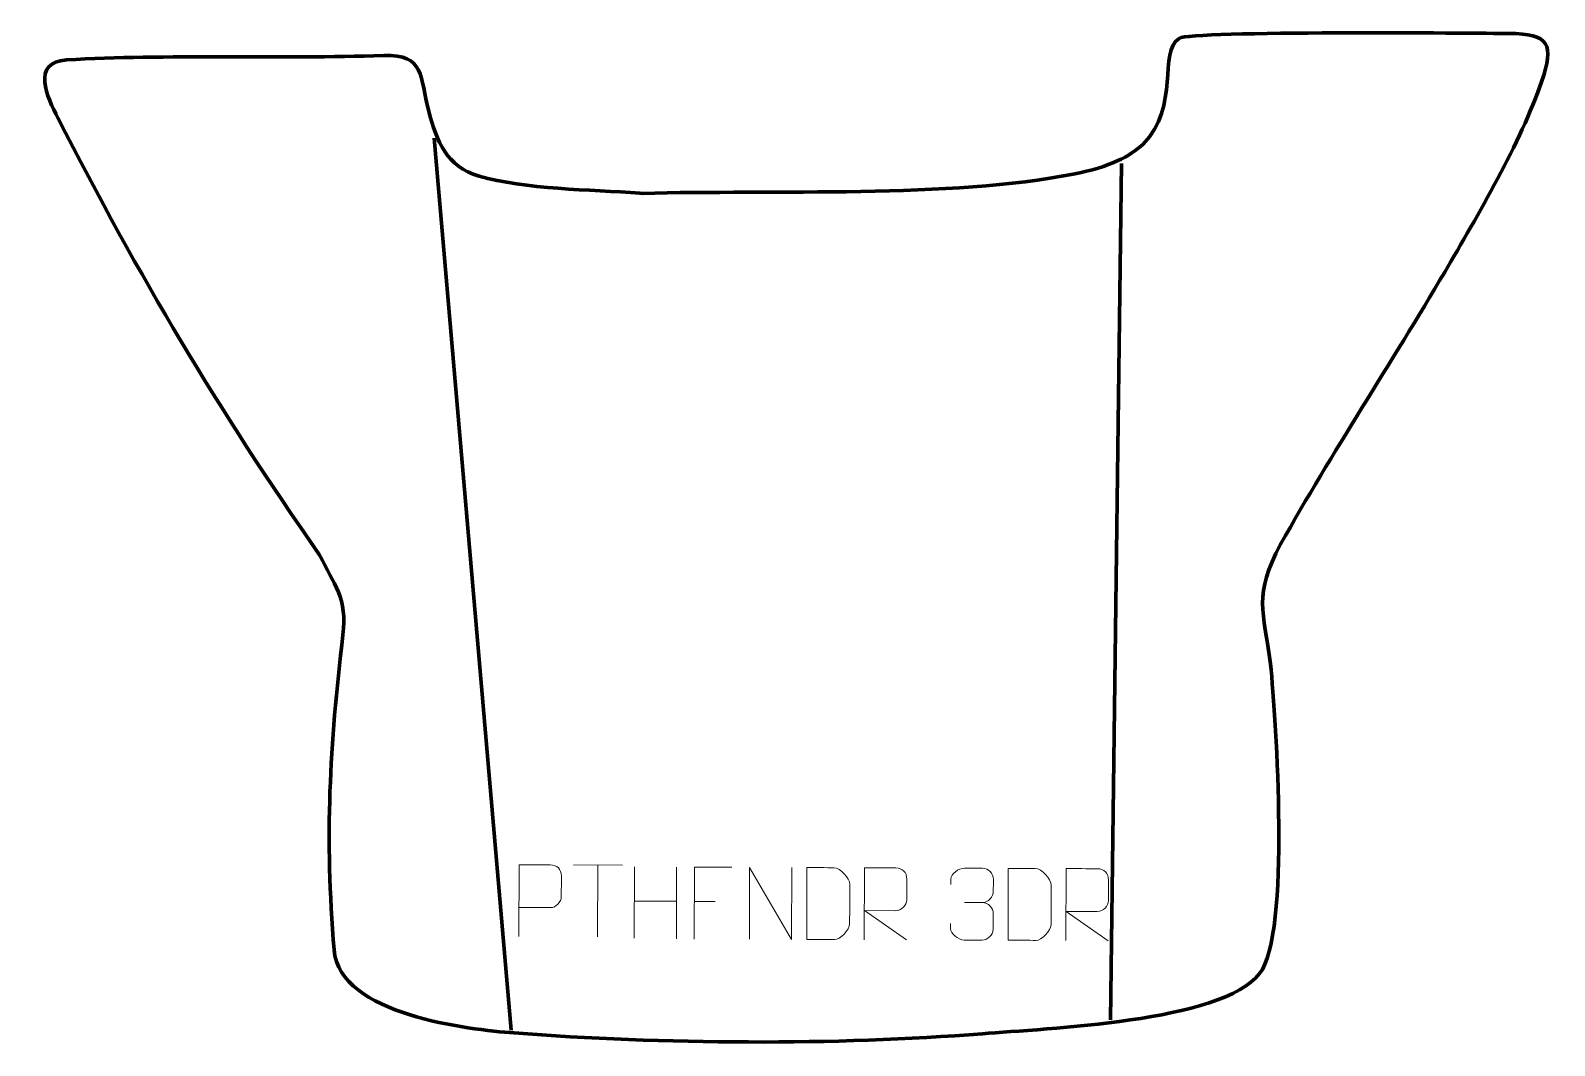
# Model space of a CAD drawing. Header units: millimetres. Extents: x -273 to 256, y 47 to 400.
import ezdxf

# ---------------------------------------------------------------- set-up
doc = ezdxf.new("R2010")
doc.units = ezdxf.units.MM
doc.header["$MEASUREMENT"] = 0
for name, color, linetype in [('layer 1', 7, 'Continuous'), ('layer 2', 7, 'Continuous'), ('layer 3', 7, 'Continuous')]:
    doc.layers.add(name, color=color, linetype=linetype)

msp = doc.modelspace()

# ---------------------------------------------------------------- linework, layer by layer
at = {"layer": 'layer 1', "color": 250, "lineweight": 9}
for points, knots in [([(-103.0657, 85.1786), (-103.0657, 85.1786), (-102.9646, 110.1319), (-102.9646, 110.1319), (-102.9646, 110.1319), (-99.3697, 110.1174), (-95.7744, 110.1028), (-92.1791, 110.0882), (-92.1791, 110.0882), (-89.8541, 110.041), (-88.3027, 108.5446), (-88.3165, 106.1784), (-88.3165, 106.1784), (-88.3251, 104.1428), (-88.3375, 101.0835), (-88.3454, 99.0475), (-88.3454, 99.0475), (-88.3595, 97.1722), (-90.1795, 95.2377), (-92.1892, 95.2267), (-92.1892, 95.2267), (-92.1892, 95.2267), (-103.0248, 95.2706), (-103.0248, 95.2706)], [0, 0, 0, 0, 0.14285714, 0.14285714, 0.14285714, 0.14285714, 0.28571429, 0.28571429, 0.28571429, 0.28571429, 0.42857143, 0.42857143, 0.42857143, 0.42857143, 0.57142857, 0.57142857, 0.57142857, 0.57142857, 0.71428571, 0.71428571, 0.71428571, 0.71428571, 1, 1, 1, 1]), ([(-29.1987, 109.2384), (-29.1987, 109.2384), (-42.0726, 109.2906), (-42.0726, 109.2906), (-42.0726, 109.2906), (-42.0726, 109.2906), (-42.1737, 84.3372), (-42.1737, 84.3372)], [0, 0, 0, 0, 0.33333333, 0.33333333, 0.33333333, 0.33333333, 1, 1, 1, 1]), ([(-23.0642, 84.2599), (-23.0642, 84.2599), (-22.9631, 109.2132), (-22.9631, 109.2132), (-22.9631, 109.2132), (-22.9631, 109.2132), (-8.4095, 84.2005), (-8.4095, 84.2005), (-8.4095, 84.2005), (-8.4095, 84.2005), (-8.3085, 109.1539), (-8.3085, 109.1539)], [0, 0, 0, 0, 0.25, 0.25, 0.25, 0.25, 0.5, 0.5, 0.5, 0.5, 1, 1, 1, 1]), ([(-3.1292, 84.2072), (-0.7973, 84.1982), (4.1527, 84.1542), (6.4842, 84.1444), (6.4842, 84.1444), (8.4088, 84.0312), (11.7416, 87.5594), (11.7386, 89.5767), (11.7386, 89.5767), (11.7615, 95.3467), (11.7703, 97.5164), (11.7941, 103.2857), (11.7941, 103.2857), (11.7985, 105.4238), (8.4389, 109.0976), (6.2864, 109.0928), (6.2864, 109.0928), (3.9608, 109.1022), (-0.7636, 109.1213), (-3.0896, 109.1307), (-3.0896, 109.1307), (-3.1125, 103.3839), (-3.1055, 89.9545), (-3.1292, 84.2072)], [0, 0, 0, 0, 0.14285714, 0.14285714, 0.14285714, 0.14285714, 0.28571429, 0.28571429, 0.28571429, 0.28571429, 0.42857143, 0.42857143, 0.42857143, 0.42857143, 0.57142857, 0.57142857, 0.57142857, 0.57142857, 0.71428571, 0.71428571, 0.71428571, 0.71428571, 1, 1, 1, 1]), ([(16.8402, 84.1113), (16.8402, 84.1113), (16.9412, 109.0646), (16.9412, 109.0646), (16.9412, 109.0646), (20.536, 109.0501), (24.1315, 109.0355), (27.7267, 109.021), (27.7267, 109.021), (30.0518, 108.9738), (31.603, 107.4776), (31.5894, 105.1112), (31.5894, 105.1112), (31.5807, 103.0757), (31.5684, 100.0163), (31.5605, 97.9803), (31.5605, 97.9803), (31.5464, 96.1049), (29.7262, 94.1705), (27.7167, 94.1595), (27.7167, 94.1595), (27.7167, 94.1595), (16.8811, 94.2034), (16.8811, 94.2034), (16.8811, 94.2034), (16.8811, 94.2034), (31.4948, 84.052), (31.4948, 84.052)], [0, 0, 0, 0, 0.125, 0.125, 0.125, 0.125, 0.25, 0.25, 0.25, 0.25, 0.375, 0.375, 0.375, 0.375, 0.5, 0.5, 0.5, 0.5, 0.625, 0.625, 0.625, 0.625, 0.75, 0.75, 0.75, 0.75, 1, 1, 1, 1]), ([(46.8854, 103.259), (46.8854, 103.259), (46.8929, 105.1163), (46.8929, 105.1163), (46.8929, 105.1163), (46.8857, 106.8582), (49.5588, 108.9655), (51.6177, 108.9344), (51.6177, 108.9344), (53.6818, 108.926), (55.7458, 108.9177), (57.8095, 108.9093), (57.8095, 108.9093), (60.004, 108.9093), (61.5948, 107.056), (61.6315, 105.1438), (61.6315, 105.1438), (61.6253, 103.7087), (61.6195, 102.2736), (61.614, 100.8381), (61.614, 100.8381), (61.5587, 99.1848), (59.9471, 96.9613), (57.7488, 96.9802), (57.7488, 96.9802), (59.9525, 96.9601), (61.5532, 95.1503), (61.5989, 93.0907), (61.5989, 93.0907), (61.5913, 91.306), (61.584, 89.5213), (61.5772, 87.7362), (61.5772, 87.7362), (61.5789, 85.6748), (59.5169, 83.92), (57.696, 83.9355), (57.696, 83.9355), (55.6308, 83.9442), (53.5656, 83.9526), (51.5, 83.9606), (51.5, 83.9606), (49.3314, 83.9809), (46.8102, 86.3914), (46.7976, 87.8532), (46.7976, 87.8532), (46.7976, 87.8532), (46.8053, 89.7617), (46.8053, 89.7617)], [0, 0, 0, 0, 0.07692308, 0.07692308, 0.07692308, 0.07692308, 0.15384615, 0.15384615, 0.15384615, 0.15384615, 0.23076923, 0.23076923, 0.23076923, 0.23076923, 0.30769231, 0.30769231, 0.30769231, 0.30769231, 0.38461538, 0.38461538, 0.38461538, 0.38461538, 0.46153846, 0.46153846, 0.46153846, 0.46153846, 0.53846154, 0.53846154, 0.53846154, 0.53846154, 0.61538462, 0.61538462, 0.61538462, 0.61538462, 0.69230769, 0.69230769, 0.69230769, 0.69230769, 0.76923077, 0.76923077, 0.76923077, 0.76923077, 0.84615385, 0.84615385, 0.84615385, 0.84615385, 1, 1, 1, 1]), ([(66.7796, 83.9372), (69.1114, 83.9281), (74.0615, 83.8842), (76.3929, 83.8743), (76.3929, 83.8743), (78.3175, 83.7611), (81.6504, 87.2893), (81.6473, 89.3066), (81.6473, 89.3066), (81.6703, 95.0766), (81.6791, 97.2464), (81.7029, 103.0156), (81.7029, 103.0156), (81.7073, 105.1537), (78.3476, 108.8275), (76.1952, 108.8227), (76.1952, 108.8227), (73.8695, 108.8321), (69.1452, 108.8513), (66.8191, 108.8607), (66.8191, 108.8607), (66.7963, 103.1138), (66.8032, 89.6844), (66.7796, 83.9372)], [0, 0, 0, 0, 0.14285714, 0.14285714, 0.14285714, 0.14285714, 0.28571429, 0.28571429, 0.28571429, 0.28571429, 0.42857143, 0.42857143, 0.42857143, 0.42857143, 0.57142857, 0.57142857, 0.57142857, 0.57142857, 0.71428571, 0.71428571, 0.71428571, 0.71428571, 1, 1, 1, 1]), ([(86.8396, 83.8278), (86.8396, 83.8278), (86.9407, 108.7811), (86.9407, 108.7811), (86.9407, 108.7811), (90.5355, 108.7666), (94.131, 108.752), (97.7261, 108.7374), (97.7261, 108.7374), (100.0513, 108.6903), (101.6025, 107.1941), (101.5888, 104.8277), (101.5888, 104.8277), (101.5802, 102.7922), (101.5678, 99.7328), (101.56, 97.6968), (101.56, 97.6968), (101.5458, 95.8214), (99.7257, 93.887), (97.7161, 93.876), (97.7161, 93.876), (97.7161, 93.876), (86.8805, 93.9199), (86.8805, 93.9199), (86.8805, 93.9199), (86.8805, 93.9199), (101.4942, 83.7685), (101.4942, 83.7685)], [0, 0, 0, 0, 0.125, 0.125, 0.125, 0.125, 0.25, 0.25, 0.25, 0.25, 0.375, 0.375, 0.375, 0.375, 0.5, 0.5, 0.5, 0.5, 0.625, 0.625, 0.625, 0.625, 0.75, 0.75, 0.75, 0.75, 1, 1, 1, 1])]:
    msp.add_open_spline(points, degree=3, knots=knots, dxfattribs=at)
for points in [[(-84.1265, 110.0321), (-84.1265, 110.0321), (-67.1394, 109.9633), (-67.1394, 109.9633)], [(-75.7337, 85.0679), (-75.7337, 85.0679), (-75.6326, 110.0213), (-75.6326, 110.0213)], [(-62.957, 109.3752), (-62.957, 109.3752), (-63.0574, 84.5979), (-63.0574, 84.5979)], [(-48.3138, 109.3159), (-48.3138, 109.3159), (-48.4149, 84.3626), (-48.4149, 84.3626)], [(-63.0052, 97.493), (-63.0052, 97.493), (-48.3619, 97.4341), (-48.3619, 97.4341)], [(-42.1207, 97.411), (-42.1207, 97.411), (-34.9526, 97.382), (-34.9526, 97.382)], [(51.5698, 96.9948), (51.5698, 96.9948), (57.7662, 96.9697), (57.7662, 96.9697)]]:
    msp.add_open_spline(points, degree=3, dxfattribs=at)
at = {"layer": 'layer 2', "color": 142, "lineweight": 158}
for points in [[(-132.4946, 362.247), (-132.4946, 362.247), (-105.7054, 52.7506), (-105.7054, 52.7506)], [(106.0937, 353.4496), (106.0937, 353.4496), (102.3234, 56.2562), (102.3234, 56.2562)]]:
    msp.add_open_spline(points, degree=3, dxfattribs=at)
at = {"layer": 'layer 3', "color": 242, "lineweight": 158}
msp.add_open_spline([(-60.134, 343.0999), (-15.4045, 344.2958), (47.3344, 341.459), (89.2921, 349.7633), (89.2921, 349.7633), (102.4066, 352.3589), (109.0017, 355.8988), (113.6145, 360.1905), (113.6145, 360.1905), (126.544, 373.372), (118.7774, 392.1474), (126.1104, 396.8962), (126.1104, 396.8962), (130.3142, 399.6186), (229.646, 398.6328), (240.5317, 398.6002), (240.5317, 398.6002), (254.6549, 398.5579), (256.4206, 394.7876), (251.942, 381.8455), (251.942, 381.8455), (244.6703, 360.8321), (229.6286, 335.0814), (218.3005, 315.7955), (218.3005, 315.7955), (199.6945, 284.1191), (179.328, 253.302), (161.314, 221.3309), (161.314, 221.3309), (151.9239, 203.6026), (155.3181, 198.308), (157.8492, 179.7919), (157.8492, 179.7919), (159.7671, 160.0887), (164.8303, 86.2091), (154.0499, 72.3316), (154.0499, 72.3316), (140.9288, 55.441), (79.5695, 53.279), (57.8133, 51.4943), (57.8133, 51.4943), (7.5619, 47.3884), (-54.1524, 47.8256), (-104.7113, 51.7419), (-104.7113, 51.7419), (-120.316, 52.9503), (-165.3444, 57.8925), (-167.2259, 80.5401), (-167.2259, 80.5401), (-170.4972, 119.9176), (-168.7532, 151.3202), (-164.1334, 189.9171), (-164.1334, 189.9171), (-162.6092, 202.6513), (-167.1216, 207.2175), (-172.3834, 217.8195), (-172.3834, 217.8195), (-207.6981, 268.4418), (-234.6325, 313.7246), (-263.1263, 369.3032), (-263.1263, 369.3032), (-266.713, 376.2993), (-272.6032, 388.6253), (-260.0731, 389.3889), (-260.0731, 389.3889), (-225.6694, 391.4855), (-186.0569, 389.6363), (-149.9699, 390.9478), (-149.9699, 390.9478), (-135.6109, 391.4696), (-137.5057, 383.3442), (-134.3534, 371.6305), (-134.3534, 371.6305), (-131.506, 361.0501), (-128.3011, 352.4528), (-116.8514, 349.0969), (-116.8514, 349.0969), (-101.0088, 344.4535), (-78.3074, 344.4058), (-61.0741, 343.1675), (-61.0741, 343.1675), (-61.0741, 343.1675), (-60.134, 343.0999), (-60.134, 343.0999)], degree=3, knots=[0, 0, 0, 0, 0.04545455, 0.04545455, 0.04545455, 0.04545455, 0.09090909, 0.09090909, 0.09090909, 0.09090909, 0.13636364, 0.13636364, 0.13636364, 0.13636364, 0.18181818, 0.18181818, 0.18181818, 0.18181818, 0.22727273, 0.22727273, 0.22727273, 0.22727273, 0.27272727, 0.27272727, 0.27272727, 0.27272727, 0.31818182, 0.31818182, 0.31818182, 0.31818182, 0.36363636, 0.36363636, 0.36363636, 0.36363636, 0.40909091, 0.40909091, 0.40909091, 0.40909091, 0.45454545, 0.45454545, 0.45454545, 0.45454545, 0.5, 0.5, 0.5, 0.5, 0.54545455, 0.54545455, 0.54545455, 0.54545455, 0.59090909, 0.59090909, 0.59090909, 0.59090909, 0.63636364, 0.63636364, 0.63636364, 0.63636364, 0.68181818, 0.68181818, 0.68181818, 0.68181818, 0.72727273, 0.72727273, 0.72727273, 0.72727273, 0.77272727, 0.77272727, 0.77272727, 0.77272727, 0.81818182, 0.81818182, 0.81818182, 0.81818182, 0.86363636, 0.86363636, 0.86363636, 0.86363636, 0.90909091, 0.90909091, 0.90909091, 0.90909091, 1, 1, 1, 1], dxfattribs=at)

doc.saveas('drawing.dxf')
